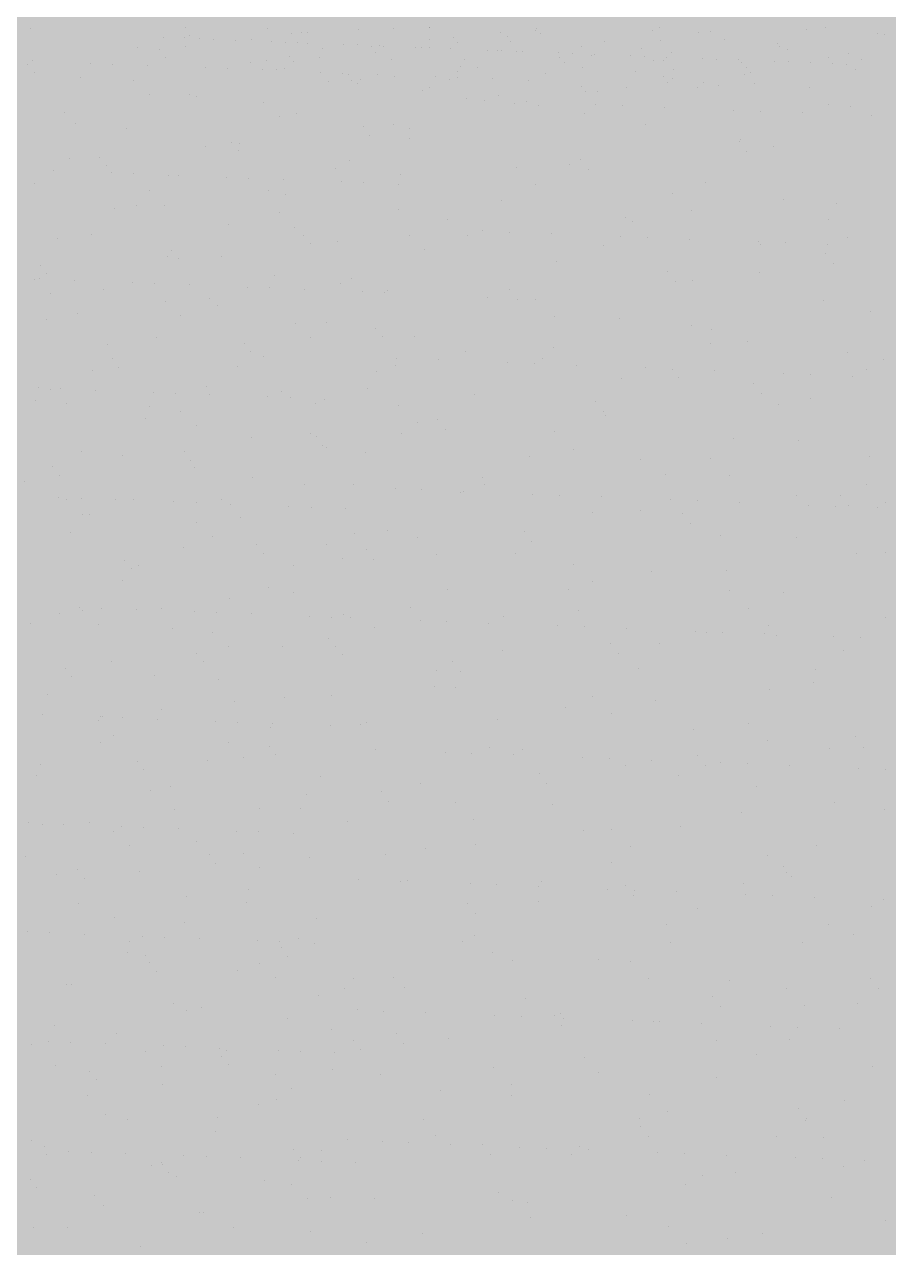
# Model space of a CAD drawing. Header units: millimetres. Extents: x 235 to 418, y 139 to 274.
# Drawn here: x 304.043 to 305.344, y 214.595 to 216.435 of the extents above; entities that cross this region are included whole.
import ezdxf

# ---------------------------------------------------------------- set-up
doc = ezdxf.new("R2010")
doc.units = ezdxf.units.MM
doc.header["$LTSCALE"] = 0.01
for name, color, linetype, lineweight in [('pasto', 153, 'Continuous', 9), ('puertas', 2, 'Continuous', 9), ('punto delgado', 4, 'Continuous', 0)]:
    doc.layers.add(name, color=color, linetype=linetype, lineweight=lineweight)

# ---------------------------------------------------------------- blocks, each defined once
blk = doc.blocks.new('A$C329661E2')
at = {"layer": 'puertas'}
for p, q in [((0.7854, 3.0527), (0.7854, 3.0527)), ((0.9489, 3.0536), (0.9489, 3.0536)), ((1.0355, 3.0528), (1.0355, 3.0528)), ((1.0722, 3.0484), (1.0722, 3.0484)), ((1.0782, 3.0484), (1.0782, 3.0484)), ((1.132, 3.0509), (1.132, 3.0509)), ((1.1689, 3.0524), (1.1689, 3.0524)), ((1.2067, 3.0531), (1.2067, 3.0531)), ((1.207, 3.0539), (1.207, 3.0539)), ((1.3194, 3.0505), (1.3194, 3.0505)), ((1.3198, 3.0529), (1.3198, 3.0529)), ((1.4426, 3.0508), (1.4426, 3.0508)), ((1.4498, 3.0538), (1.4498, 3.0538)), ((1.4912, 3.0484), (1.4912, 3.0484)), ((1.5043, 3.0488), (1.5043, 3.0488)), ((1.6054, 3.0512), (1.6054, 3.0512)), ((1.6257, 3.0531), (1.6257, 3.0531)), ((0.926, 3.0429), (0.926, 3.0429)), ((0.9485, 3.0428), (0.9485, 3.0428)), ((0.9537, 3.0449), (0.9537, 3.0449)), ((0.9643, 3.0414), (0.9643, 3.0414)), ((0.979, 3.0409), (0.979, 3.0409)), ((1.0019, 3.04), (1.0019, 3.04)), ((1.0194, 3.0412), (1.0194, 3.0412)), ((1.0402, 3.0385), (1.0402, 3.0385)), ((1.0549, 3.0379), (1.0549, 3.0379)), ((1.0609, 3.0467), (1.0609, 3.0467)), ((1.0678, 3.0379), (1.0678, 3.0379)), ((1.0778, 3.037), (1.0778, 3.037)), ((1.1161, 3.0355), (1.1161, 3.0355)), ((1.2069, 3.0408), (1.2069, 3.0408)), ((1.2327, 3.0429), (1.2327, 3.0429)), ((1.237, 3.0374), (1.237, 3.0374)), ((1.2822, 3.0479), (1.2822, 3.0479)), ((1.2897, 3.0442), (1.2897, 3.0442)), ((1.2926, 3.0385), (1.2926, 3.0385)), ((1.324, 3.0474), (1.324, 3.0474)), ((1.3918, 3.0391), (1.3918, 3.0391)), ((1.4508, 3.0402), (1.4508, 3.0402)), ((1.5183, 3.0412), (1.5183, 3.0412)), ((1.5748, 3.0363), (1.5748, 3.0363)), ((1.6801, 3.047), (1.6801, 3.047)), ((1.6874, 3.0461), (1.6874, 3.0461)), ((0.8982, 3.0328), (0.8982, 3.0328)), ((0.9217, 3.0307), (0.9217, 3.0307)), ((0.9491, 3.0333), (0.9491, 3.0333)), ((1.0587, 3.0229), (1.0587, 3.0229)), ((1.0943, 3.0311), (1.0943, 3.0311)), ((1.1308, 3.035), (1.1308, 3.035)), ((1.1457, 3.0329), (1.1457, 3.0329)), ((1.15, 3.0274), (1.15, 3.0274)), ((1.1537, 3.0341), (1.1537, 3.0341)), ((1.1581, 3.0338), (1.1581, 3.0338)), ((1.192, 3.0326), (1.192, 3.0326)), ((1.1981, 3.0322), (1.1981, 3.0322)), ((1.2067, 3.032), (1.2067, 3.032)), ((1.2296, 3.0311), (1.2296, 3.0311)), ((1.2679, 3.0296), (1.2679, 3.0296)), ((1.2792, 3.0293), (1.2792, 3.0293)), ((1.2826, 3.029), (1.2826, 3.029)), ((1.2988, 3.028), (1.2988, 3.028)), ((1.3055, 3.0281), (1.3055, 3.0281)), ((1.3438, 3.0267), (1.3438, 3.0267)), ((1.3585, 3.0261), (1.3585, 3.0261)), ((1.3681, 3.0333), (1.3681, 3.0333)), ((1.3785, 3.0239), (1.3785, 3.0239)), ((1.3814, 3.0252), (1.3814, 3.0252)), ((1.4197, 3.0237), (1.4197, 3.0237)), ((1.4313, 3.0313), (1.4313, 3.0313)), ((1.4344, 3.0231), (1.4344, 3.0231)), ((1.4623, 3.0266), (1.4623, 3.0266)), ((1.5771, 3.0338), (1.5771, 3.0338)), ((1.5851, 3.0299), (1.5851, 3.0299)), ((1.6497, 3.0263), (1.6497, 3.0263)), ((0.7824, 3.0148), (0.7824, 3.0148)), ((0.7875, 3.0181), (0.7875, 3.0181)), ((0.8488, 3.0157), (0.8488, 3.0157)), ((0.8723, 3.0148), (0.8723, 3.0148)), ((0.909, 3.0134), (0.909, 3.0134)), ((0.9285, 3.0219), (0.9285, 3.0219)), ((0.9702, 3.011), (0.9702, 3.011)), ((0.9937, 3.0101), (0.9937, 3.0101)), ((1.018, 3.0167), (1.018, 3.0167)), ((1.035, 3.0188), (1.035, 3.0188)), ((1.0541, 3.0099), (1.0541, 3.0099)), ((1.0629, 3.0174), (1.0629, 3.0174)), ((1.0911, 3.0216), (1.0911, 3.0216)), ((1.1667, 3.0196), (1.1667, 3.0196)), ((1.2394, 3.0121), (1.2394, 3.0121)), ((1.244, 3.0192), (1.244, 3.0192)), ((1.2572, 3.0113), (1.2572, 3.0113)), ((1.3443, 3.0213), (1.3443, 3.0213)), ((1.3497, 3.0169), (1.3497, 3.0169)), ((1.369, 3.0112), (1.369, 3.0112)), ((1.4438, 3.0181), (1.4438, 3.0181)), ((1.454, 3.0188), (1.454, 3.0188)), ((1.4573, 3.0222), (1.4573, 3.0222)), ((1.4956, 3.0207), (1.4956, 3.0207)), ((1.5103, 3.0202), (1.5103, 3.0202)), ((1.5332, 3.0193), (1.5332, 3.0193)), ((1.5372, 3.0165), (1.5372, 3.0165)), ((1.5415, 3.0114), (1.5415, 3.0114)), ((1.5715, 3.0178), (1.5715, 3.0178)), ((1.5862, 3.0172), (1.5862, 3.0172)), ((1.6091, 3.0163), (1.6091, 3.0163)), ((1.6285, 3.0214), (1.6285, 3.0214)), ((1.6328, 3.0158), (1.6328, 3.0158)), ((1.6474, 3.0148), (1.6474, 3.0148)), ((1.663, 3.0193), (1.663, 3.0193)), ((0.7893, 3.0059), (0.7893, 3.0059)), ((0.838, 3.0011), (0.838, 3.0011)), ((0.8941, 2.9975), (0.8941, 2.9975)), ((1.0304, 3.0087), (1.0304, 3.0087)), ((1.0453, 3.0094), (1.0453, 3.0094)), ((1.0917, 3.0063), (1.0917, 3.0063)), ((1.1152, 3.0054), (1.1152, 3.0054)), ((1.1209, 3.0042), (1.1209, 3.0042)), ((1.1246, 2.9975), (1.1246, 2.9975)), ((1.1338, 2.9983), (1.1338, 2.9983)), ((1.1518, 3.0039), (1.1518, 3.0039)), ((1.1702, 3.0013), (1.1702, 3.0013)), ((1.2131, 3.0015), (1.2131, 3.0015)), ((1.2285, 2.9983), (1.2285, 2.9983)), ((1.2366, 3.0006), (1.2366, 3.0006)), ((1.2371, 3.0072), (1.2371, 3.0072)), ((1.2733, 2.9992), (1.2733, 2.9992)), ((1.3121, 2.9971), (1.3121, 2.9971)), ((1.3299, 3.0047), (1.3299, 3.0047)), ((1.4246, 3.0068), (1.4246, 3.0068)), ((1.4544, 3.0014), (1.4544, 3.0014)), ((1.4637, 3), (1.4637, 3)), ((1.4644, 3.0094), (1.4644, 3.0094)), ((1.5399, 3.0042), (1.5399, 3.0042)), ((1.5458, 3.0059), (1.5458, 3.0059)), ((1.6568, 3.0092), (1.6568, 3.0092)), ((1.1001, 2.9961), (1.1001, 2.9961)), ((1.1312, 2.9948), (1.1312, 2.9948)), ((1.1995, 2.9874), (1.1995, 2.9874)), ((1.2068, 2.9896), (1.2068, 2.9896)), ((1.3674, 2.9914), (1.3674, 2.9914)), ((1.3717, 2.9859), (1.3717, 2.9859)), ((1.3844, 2.9856), (1.3844, 2.9856)), ((1.4157, 2.9901), (1.4157, 2.9901)), ((1.4587, 2.9959), (1.4587, 2.9959)), ((1.4897, 2.9901), (1.4897, 2.9901)), ((1.497, 2.9954), (1.497, 2.9954)), ((1.5129, 2.9919), (1.5129, 2.9919)), ((1.5502, 2.9948), (1.5502, 2.9948)), ((1.6087, 2.9901), (1.6087, 2.9901)), ((0.9107, 2.9825), (0.9107, 2.9825)), ((0.9537, 2.9828), (0.9537, 2.9828)), ((0.9609, 2.9801), (0.9609, 2.9801)), ((1.0316, 2.9742), (1.0316, 2.9742)), ((1.2465, 2.9785), (1.2465, 2.9785)), ((1.2653, 2.9765), (1.2653, 2.9765)), ((1.2804, 2.9814), (1.2804, 2.9814)), ((1.2968, 2.9732), (1.2968, 2.9732)), ((1.3093, 2.9748), (1.3093, 2.9748)), ((1.3226, 2.9709), (1.3226, 2.9709)), ((1.3828, 2.9719), (1.3828, 2.9719)), ((1.411, 2.9708), (1.411, 2.9708)), ((1.6286, 2.972), (1.6286, 2.972)), ((0.8216, 2.9642), (0.8216, 2.9642)), ((1.0481, 2.9592), (1.0481, 2.9592)), ((1.0665, 2.9629), (1.0665, 2.9629)), ((1.3703, 2.963), (1.3703, 2.963)), ((1.455, 2.9691), (1.455, 2.9691)), ((1.5285, 2.9663), (1.5285, 2.9663)), ((1.5567, 2.9652), (1.5567, 2.9652)), ((1.6007, 2.9634), (1.6007, 2.9634)), ((1.6517, 2.9699), (1.6517, 2.9699)), ((1.6743, 2.9606), (1.6743, 2.9606)), ((0.8329, 2.9516), (0.8329, 2.9516)), ((0.8864, 2.9473), (0.8864, 2.9473)), ((1.1371, 2.9484), (1.1371, 2.9484)), ((1.169, 2.9509), (1.169, 2.9509)), ((1.1863, 2.9468), (1.1863, 2.9468)), ((1.4356, 2.9512), (1.4356, 2.9512)), ((0.9979, 2.9324), (0.9979, 2.9324)), ((1.144, 2.9395), (1.144, 2.9395)), ((1.1856, 2.9359), (1.1856, 2.9359)), ((1.5341, 2.9327), (1.5341, 2.9327)), ((1.5353, 2.935), (1.5353, 2.935)), ((0.9704, 2.9283), (0.9704, 2.9283)), ((1.0047, 2.9235), (1.0047, 2.9235)), ((1.0063, 2.9312), (1.0063, 2.9312)), ((1.5423, 2.9221), (1.5423, 2.9221)), ((1.5709, 2.9273), (1.5709, 2.9273)), ((0.8262, 2.9156), (0.8262, 2.9156)), ((0.8586, 2.9164), (0.8586, 2.9164)), ((0.8655, 2.9076), (0.8655, 2.9076)), ((1.122, 2.9129), (1.122, 2.9129)), ((1.3548, 2.9086), (1.3548, 2.9086)), ((1.367, 2.9136), (1.367, 2.9136)), ((0.8095, 2.9023), (0.8095, 2.9023)), ((0.8708, 2.8999), (0.8708, 2.8999)), ((0.8943, 2.899), (0.8943, 2.899)), ((0.931, 2.8975), (0.931, 2.8975)), ((0.9419, 2.8973), (0.9419, 2.8973)), ((0.9923, 2.8952), (0.9923, 2.8952)), ((1.0157, 2.8942), (1.0157, 2.8942)), ((1.1078, 2.905), (1.1078, 2.905)), ((1.1763, 2.8978), (1.1763, 2.8978)), ((1.2989, 2.9061), (1.2989, 2.9061)), ((1.3752, 2.903), (1.3752, 2.903)), ((0.79, 2.8892), (0.79, 2.8892)), ((0.9108, 2.8809), (0.9108, 2.8809)), ((1.0371, 2.8818), (1.0371, 2.8818)), ((1.0524, 2.8928), (1.0524, 2.8928)), ((1.1137, 2.8904), (1.1137, 2.8904)), ((1.1372, 2.8895), (1.1372, 2.8895)), ((1.1738, 2.8881), (1.1738, 2.8881)), ((1.3188, 2.8881), (1.3188, 2.8881)), ((1.4987, 2.8893), (1.4987, 2.8893)), ((1.0547, 2.8774), (1.0547, 2.8774)), ((1.2826, 2.8706), (1.2826, 2.8706)), ((1.4638, 2.8782), (1.4638, 2.8782)), ((1.5811, 2.872), (1.5811, 2.872)), ((0.8746, 2.8619), (0.8746, 2.8619)), ((0.8978, 2.8658), (0.8978, 2.8658)), ((0.9274, 2.8659), (0.9274, 2.8659)), ((1.0482, 2.8576), (1.0482, 2.8576)), ((1.1745, 2.8613), (1.1745, 2.8613)), ((1.4837, 2.8601), (1.4837, 2.8601)), ((1.6376, 2.8673), (1.6376, 2.8673)), ((0.9945, 2.8457), (0.9945, 2.8457)), ((1.0648, 2.8426), (1.0648, 2.8426)), ((1.2255, 2.8511), (1.2255, 2.8511)), ((1.414, 2.8529), (1.414, 2.8529)), ((1.4215, 2.8486), (1.4215, 2.8486)), ((1.6287, 2.8502), (1.6287, 2.8502)), ((0.8144, 2.8302), (0.8144, 2.8302)), ((0.8496, 2.835), (0.8496, 2.835)), ((1.0741, 2.834), (1.0741, 2.834)), ((1.1857, 2.8343), (1.1857, 2.8343)), ((1.2469, 2.8337), (1.2469, 2.8337)), ((1.2635, 2.8386), (1.2635, 2.8386)), ((1.2917, 2.8375), (1.2917, 2.8375)), ((1.3357, 2.8358), (1.3357, 2.8358)), ((1.4092, 2.8329), (1.4092, 2.8329)), ((1.4374, 2.8318), (1.4374, 2.8318)), ((1.4814, 2.8301), (1.4814, 2.8301)), ((1.6486, 2.8321), (1.6486, 2.8321)), ((0.9348, 2.818), (0.9348, 2.818)), ((1.0809, 2.8252), (1.0809, 2.8252)), ((1.1102, 2.8274), (1.1102, 2.8274)), ((1.2022, 2.8193), (1.2022, 2.8193)), ((1.3904, 2.8231), (1.3904, 2.8231)), ((1.5549, 2.8272), (1.5549, 2.8272)), ((1.5568, 2.8247), (1.5568, 2.8247)), ((1.5831, 2.8261), (1.5831, 2.8261)), ((1.6271, 2.8244), (1.6271, 2.8244)), ((0.9301, 2.8118), (0.9301, 2.8118)), ((0.9417, 2.8092), (0.9417, 2.8092)), ((0.987, 2.8117), (0.987, 2.8117)), ((1.3407, 2.8061), (1.3407, 2.8061)), ((1.6255, 2.8147), (1.6255, 2.8147)), ((1.6338, 2.8041), (1.6338, 2.8041)), ((0.7956, 2.8021), (0.7956, 2.8021)), ((0.8024, 2.7932), (0.8024, 2.7932)), ((1.0429, 2.7919), (1.0429, 2.7919)), ((1.4584, 2.7955), (1.4584, 2.7955)), ((1.5553, 2.7951), (1.5553, 2.7951)), ((0.7901, 2.7877), (0.7901, 2.7877)), ((0.7949, 2.7879), (0.7949, 2.7879)), ((0.8316, 2.7864), (0.8316, 2.7864)), ((0.8928, 2.784), (0.8928, 2.784)), ((0.9163, 2.7831), (0.9163, 2.7831)), ((0.953, 2.7817), (0.953, 2.7817)), ((1.0143, 2.7793), (1.0143, 2.7793)), ((1.0377, 2.7784), (1.0377, 2.7784)), ((1.1133, 2.7834), (1.1133, 2.7834)), ((1.1245, 2.7884), (1.1245, 2.7884)), ((1.4666, 2.7849), (1.4666, 2.7849)), ((1.4845, 2.7867), (1.4845, 2.7867)), ((0.8066, 2.7726), (0.8066, 2.7726)), ((0.8628, 2.7764), (0.8628, 2.7764)), ((0.9275, 2.7644), (0.9275, 2.7644)), ((0.974, 2.7674), (0.974, 2.7674)), ((1.0744, 2.777), (1.0744, 2.777)), ((1.1357, 2.7746), (1.1357, 2.7746)), ((1.1592, 2.7737), (1.1592, 2.7737)), ((1.1627, 2.7758), (1.1627, 2.7758)), ((1.2684, 2.768), (1.2684, 2.768)), ((1.2913, 2.7764), (1.2913, 2.7764)), ((1.2995, 2.7657), (1.2995, 2.7657)), ((1.3189, 2.7662), (1.3189, 2.7662)), ((1.6234, 2.7647), (1.6234, 2.7647)), ((0.8348, 2.7515), (0.8348, 2.7515)), ((0.9827, 2.7602), (0.9827, 2.7602)), ((1.6726, 2.754), (1.6726, 2.754)), ((0.8026, 2.7447), (0.8026, 2.7447)), ((0.9441, 2.7493), (0.9441, 2.7493)), ((1.0649, 2.741), (1.0649, 2.741)), ((1.0984, 2.7419), (1.0984, 2.7419)), ((1.3388, 2.7482), (1.3388, 2.7482)), ((1.4073, 2.746), (1.4073, 2.746)), ((0.9183, 2.7263), (0.9183, 2.7263)), ((1.0815, 2.726), (1.0815, 2.726)), ((1.1503, 2.7357), (1.1503, 2.7357)), ((1.1572, 2.7268), (1.1572, 2.7268)), ((1.1912, 2.7274), (1.1912, 2.7274)), ((1.4838, 2.7383), (1.4838, 2.7383)), ((1.5055, 2.7348), (1.5055, 2.7348)), ((0.8663, 2.7185), (0.8663, 2.7185)), ((1.011, 2.7197), (1.011, 2.7197)), ((1.3384, 2.7156), (1.3384, 2.7156)), ((1.5037, 2.7202), (1.5037, 2.7202)), ((1.5426, 2.7222), (1.5426, 2.7222)), ((0.8718, 2.7037), (0.8718, 2.7037)), ((1.0179, 2.7108), (1.0179, 2.7108)), ((1.0311, 2.7065), (1.0311, 2.7065)), ((1.1724, 2.7042), (1.1724, 2.7042)), ((1.2164, 2.7024), (1.2164, 2.7024)), ((1.2455, 2.7112), (1.2455, 2.7112)), ((1.2899, 2.6996), (1.2899, 2.6996)), ((1.3265, 2.7035), (1.3265, 2.7035)), ((1.6487, 2.7103), (1.6487, 2.7103)), ((1.6865, 2.7028), (1.6865, 2.7028)), ((0.851, 2.6909), (0.851, 2.6909)), ((0.8786, 2.6949), (0.8786, 2.6949)), ((1.0037, 2.6952), (1.0037, 2.6952)), ((1.1509, 2.6903), (1.1509, 2.6903)), ((1.1712, 2.6965), (1.1712, 2.6965)), ((1.3181, 2.6985), (1.3181, 2.6985)), ((1.3621, 2.6968), (1.3621, 2.6968)), ((1.4356, 2.6939), (1.4356, 2.6939)), ((1.4638, 2.6928), (1.4638, 2.6928)), ((1.5078, 2.6911), (1.5078, 2.6911)), ((1.5813, 2.6882), (1.5813, 2.6882)), ((1.6095, 2.6871), (1.6095, 2.6871)), ((1.6686, 2.6922), (1.6686, 2.6922)), ((0.9709, 2.6748), (0.9709, 2.6748)), ((1.4104, 2.6832), (1.4104, 2.6832)), ((1.4704, 2.6841), (1.4704, 2.6841)), ((1.5499, 2.6775), (1.5499, 2.6775)), ((1.6535, 2.6854), (1.6535, 2.6854)), ((0.7934, 2.6729), (0.7934, 2.6729)), ((0.8068, 2.6711), (0.8068, 2.6711)), ((0.8169, 2.672), (0.8169, 2.672)), ((0.8536, 2.6706), (0.8536, 2.6706)), ((0.9148, 2.6682), (0.9148, 2.6682)), ((0.9383, 2.6673), (0.9383, 2.6673)), ((0.975, 2.6659), (0.975, 2.6659)), ((1.0363, 2.6635), (1.0363, 2.6635)), ((1.0502, 2.6691), (1.0502, 2.6691)), ((1.0597, 2.6626), (1.0597, 2.6626)), ((1.0964, 2.6611), (1.0964, 2.6611)), ((1.1412, 2.6718), (1.1412, 2.6718)), ((1.2543, 2.6655), (1.2543, 2.6655)), ((1.5581, 2.6669), (1.5581, 2.6669)), ((1.6093, 2.6621), (1.6093, 2.6621)), ((0.7908, 2.6592), (0.7908, 2.6592)), ((0.8233, 2.656), (0.8233, 2.656)), ((0.911, 2.6531), (0.911, 2.6531)), ((1.0866, 2.6564), (1.0866, 2.6564)), ((1.174, 2.6543), (1.174, 2.6543)), ((1.3828, 2.6583), (1.3828, 2.6583)), ((1.5753, 2.6552), (1.5753, 2.6552)), ((0.9065, 2.6409), (0.9065, 2.6409)), ((0.9442, 2.6478), (0.9442, 2.6478)), ((1.1939, 2.6363), (1.1939, 2.6363)), ((1.2157, 2.6392), (1.2157, 2.6392)), ((1.391, 2.6477), (1.391, 2.6477)), ((1.3932, 2.6435), (1.3932, 2.6435)), ((0.9608, 2.6327), (0.9608, 2.6327)), ((1.0816, 2.6245), (1.0816, 2.6245)), ((1.1771, 2.6248), (1.1771, 2.6248)), ((1.2239, 2.6285), (1.2239, 2.6285)), ((1.3389, 2.6263), (1.3389, 2.6263)), ((1.0193, 2.621), (1.0193, 2.621)), ((1.0873, 2.6213), (1.0873, 2.6213)), ((1.0941, 2.6125), (1.0941, 2.6125)), ((1.0982, 2.6094), (1.0982, 2.6094)), ((1.5285, 2.6196), (1.5285, 2.6196)), ((1.5969, 2.6168), (1.5969, 2.6168)), ((0.8392, 2.6054), (0.8392, 2.6054)), ((0.883, 2.6019), (0.883, 2.6019)), ((0.948, 2.6053), (0.948, 2.6053)), ((0.9549, 2.5965), (0.9549, 2.5965)), ((1.1392, 2.6048), (1.1392, 2.6048)), ((1.3124, 2.6009), (1.3124, 2.6009)), ((1.3588, 2.6083), (1.3588, 2.6083)), ((1.4298, 2.5976), (1.4298, 2.5976)), ((1.5038, 2.5984), (1.5038, 2.5984)), ((1.6723, 2.6002), (1.6723, 2.6002)), ((0.8087, 2.5894), (0.8087, 2.5894)), ((0.9591, 2.5893), (0.9591, 2.5893)), ((0.779, 2.5737), (0.779, 2.5737)), ((0.8156, 2.5805), (0.8156, 2.5805)), ((1.0204, 2.5786), (1.0204, 2.5786)), ((1.0748, 2.5709), (1.0748, 2.5709)), ((1.1265, 2.5707), (1.1265, 2.5707)), ((1.2627, 2.5784), (1.2627, 2.5784)), ((1.2655, 2.5713), (1.2655, 2.5713)), ((1.4562, 2.5815), (1.4562, 2.5815)), ((1.5237, 2.5803), (1.5237, 2.5803)), ((1.6688, 2.5704), (1.6688, 2.5704)), ((1.1706, 2.5662), (1.1706, 2.5662)), ((1.1988, 2.5652), (1.1988, 2.5652)), ((1.2401, 2.5629), (1.2401, 2.5629)), ((1.2428, 2.5634), (1.2428, 2.5634)), ((1.3163, 2.5606), (1.3163, 2.5606)), ((1.3445, 2.5595), (1.3445, 2.5595)), ((1.3885, 2.5578), (1.3885, 2.5578)), ((1.5951, 2.5596), (1.5951, 2.5596)), ((1.6413, 2.5595), (1.6413, 2.5595)), ((0.8154, 2.5571), (0.8154, 2.5571)), ((0.8234, 2.5545), (0.8234, 2.5545)), ((0.8389, 2.5562), (0.8389, 2.5562)), ((0.8756, 2.5547), (0.8756, 2.5547)), ((0.8947, 2.5554), (0.8947, 2.5554)), ((0.9368, 2.5524), (0.9368, 2.5524)), ((0.9603, 2.5514), (0.9603, 2.5514)), ((0.9872, 2.5547), (0.9872, 2.5547)), ((0.997, 2.55), (0.997, 2.55)), ((1.0583, 2.5476), (1.0583, 2.5476)), ((1.0818, 2.5467), (1.0818, 2.5467)), ((1.1184, 2.5453), (1.1184, 2.5453)), ((1.462, 2.5549), (1.462, 2.5549)), ((1.4902, 2.5538), (1.4902, 2.5538)), ((1.5342, 2.5521), (1.5342, 2.5521)), ((1.6078, 2.5492), (1.6078, 2.5492)), ((1.6359, 2.5481), (1.6359, 2.5481)), ((1.6496, 2.5489), (1.6496, 2.5489)), ((1.6799, 2.5464), (1.6799, 2.5464)), ((1.6886, 2.5523), (1.6886, 2.5523)), ((0.84, 2.5395), (0.84, 2.5395)), ((0.8479, 2.5388), (0.8479, 2.5388)), ((1.0075, 2.5355), (1.0075, 2.5355)), ((1.379, 2.5409), (1.379, 2.5409)), ((1.4304, 2.5433), (1.4304, 2.5433)), ((1.4742, 2.5403), (1.4742, 2.5403)), ((0.8274, 2.5199), (0.8274, 2.5199)), ((0.9609, 2.5312), (0.9609, 2.5312)), ((1.1274, 2.5193), (1.1274, 2.5193)), ((1.1629, 2.5222), (1.1629, 2.5222)), ((1.3071, 2.5211), (1.3071, 2.5211)), ((1.4825, 2.5297), (1.4825, 2.5297)), ((0.9774, 2.5161), (0.9774, 2.5161)), ((1.0242, 2.507), (1.0242, 2.507)), ((1.0983, 2.5079), (1.0983, 2.5079)), ((1.194, 2.5144), (1.194, 2.5144)), ((1.3153, 2.5105), (1.3153, 2.5105)), ((1.5143, 2.517), (1.5143, 2.517)), ((1.5953, 2.5153), (1.5953, 2.5153)), ((0.9473, 2.5038), (0.9473, 2.5038)), ((1.0311, 2.4981), (1.0311, 2.4981)), ((1.14, 2.5019), (1.14, 2.5019)), ((1.2139, 2.4964), (1.2139, 2.4964)), ((1.2982, 2.4983), (1.2982, 2.4983)), ((1.6582, 2.4976), (1.6582, 2.4976)), ((1.6884, 2.4988), (1.6884, 2.4988)), ((0.885, 2.491), (0.885, 2.491)), ((0.8918, 2.4822), (0.8918, 2.4822)), ((0.8997, 2.4853), (0.8997, 2.4853)), ((1.063, 2.4855), (1.063, 2.4855)), ((1.1149, 2.4928), (1.1149, 2.4928)), ((1.1482, 2.4913), (1.1482, 2.4913)), ((1.359, 2.4864), (1.359, 2.4864)), ((0.8829, 2.4699), (0.8829, 2.4699)), ((1.3788, 2.4684), (1.3788, 2.4684)), ((1.4421, 2.479), (1.4421, 2.479)), ((1.5213, 2.4796), (1.5213, 2.4796)), ((1.0371, 2.462), (1.0371, 2.462)), ((1.0634, 2.4564), (1.0634, 2.4564)), ((1.226, 2.4603), (1.226, 2.4603)), ((1.3542, 2.4604), (1.3542, 2.4604)), ((1.5239, 2.4585), (1.5239, 2.4585)), ((1.581, 2.457), (1.581, 2.457)), ((0.8374, 2.4412), (0.8374, 2.4412)), ((0.9957, 2.45), (0.9957, 2.45)), ((1.1871, 2.4412), (1.1871, 2.4412)), ((0.8156, 2.4344), (0.8156, 2.4344)), ((0.8401, 2.4379), (0.8401, 2.4379)), ((0.8609, 2.4403), (0.8609, 2.4403)), ((0.8976, 2.4389), (0.8976, 2.4389)), ((0.9242, 2.4404), (0.9242, 2.4404)), ((0.9588, 2.4365), (0.9588, 2.4365)), ((0.9823, 2.4356), (0.9823, 2.4356)), ((1.019, 2.4342), (1.019, 2.4342)), ((1.0803, 2.4318), (1.0803, 2.4318)), ((1.1038, 2.4309), (1.1038, 2.4309)), ((1.1156, 2.4339), (1.1156, 2.4339)), ((1.1235, 2.4301), (1.1235, 2.4301)), ((1.2855, 2.4314), (1.2855, 2.4314)), ((1.3648, 2.4383), (1.3648, 2.4383)), ((1.5438, 2.4404), (1.5438, 2.4404)), ((1.6888, 2.4305), (1.6888, 2.4305)), ((0.7849, 2.4244), (0.7849, 2.4244)), ((0.8567, 2.4229), (0.8567, 2.4229)), ((0.9355, 2.4183), (0.9355, 2.4183)), ((1.1487, 2.4196), (1.1487, 2.4196)), ((1.197, 2.4272), (1.197, 2.4272)), ((1.2252, 2.4261), (1.2252, 2.4261)), ((1.2692, 2.4244), (1.2692, 2.4244)), ((1.3427, 2.4216), (1.3427, 2.4216)), ((1.3709, 2.4205), (1.3709, 2.4205)), ((1.4149, 2.4188), (1.4149, 2.4188)), ((1.4884, 2.4159), (1.4884, 2.4159)), ((1.5657, 2.4223), (1.5657, 2.4223)), ((0.9776, 2.4146), (0.9776, 2.4146)), ((1.1004, 2.4086), (1.1004, 2.4086)), ((1.3986, 2.4031), (1.3986, 2.4031)), ((1.4504, 2.4034), (1.4504, 2.4034)), ((1.5002, 2.4144), (1.5002, 2.4144)), ((1.5166, 2.4148), (1.5166, 2.4148)), ((1.5606, 2.4131), (1.5606, 2.4131)), ((1.5739, 2.4116), (1.5739, 2.4116)), ((1.6342, 2.4102), (1.6342, 2.4102)), ((1.6623, 2.4091), (1.6623, 2.4091)), ((0.9612, 2.3926), (0.9612, 2.3926)), ((0.9941, 2.3996), (0.9941, 2.3996)), ((1.0512, 2.4), (1.0512, 2.4)), ((1.1073, 2.3998), (1.1073, 2.3998)), ((1.115, 2.3913), (1.115, 2.3913)), ((1.2841, 2.3958), (1.2841, 2.3958)), ((1.4068, 2.3925), (1.4068, 2.3925)), ((1.644, 2.3951), (1.644, 2.3951)), ((0.8219, 2.3767), (0.8219, 2.3767)), ((0.8711, 2.3844), (0.8711, 2.3844)), ((0.968, 2.3838), (0.968, 2.3838)), ((1.2315, 2.3839), (1.2315, 2.3839)), ((0.8288, 2.3678), (0.8288, 2.3678)), ((0.9164, 2.3687), (0.9164, 2.3687)), ((0.9839, 2.3645), (0.9839, 2.3645)), ((1.2141, 2.3745), (1.2141, 2.3745)), ((1.2397, 2.3733), (1.2397, 2.3733)), ((1.4279, 2.3764), (1.4279, 2.3764)), ((1.6153, 2.3754), (1.6153, 2.3754)), ((1.2118, 2.3577), (1.2118, 2.3577)), ((1.234, 2.3565), (1.234, 2.3565)), ((1.5668, 2.3544), (1.5668, 2.3544)), ((1.6127, 2.3615), (1.6127, 2.3615)), ((0.8038, 2.349), (0.8038, 2.349)), ((1.0004, 2.342), (1.0004, 2.342)), ((1.0538, 2.3454), (1.0538, 2.3454)), ((1.1038, 2.3484), (1.1038, 2.3484)), ((1.379, 2.3465), (1.379, 2.3465)), ((1.4456, 2.3424), (1.4456, 2.3424)), ((0.7981, 2.3278), (0.7981, 2.3278)), ((0.8594, 2.3254), (0.8594, 2.3254)), ((0.8611, 2.3261), (0.8611, 2.3261)), ((0.9237, 2.3328), (0.9237, 2.3328)), ((1.3507, 2.3357), (1.3507, 2.3357)), ((1.3989, 2.3285), (1.3989, 2.3285)), ((0.8568, 2.3213), (0.8568, 2.3213)), ((0.8829, 2.3245), (0.8829, 2.3245)), ((0.9196, 2.3231), (0.9196, 2.3231)), ((0.9809, 2.3207), (0.9809, 2.3207)), ((1.0043, 2.3198), (1.0043, 2.3198)), ((1.0394, 2.3145), (1.0394, 2.3145)), ((1.041, 2.3183), (1.041, 2.3183)), ((1.1023, 2.3159), (1.1023, 2.3159)), ((1.1346, 2.3171), (1.1346, 2.3171)), ((1.1406, 2.3195), (1.1406, 2.3195)), ((1.2785, 2.3232), (1.2785, 2.3232)), ((1.5439, 2.3186), (1.5439, 2.3186)), ((0.8734, 2.3063), (0.8734, 2.3063)), ((1.486, 2.3119), (1.486, 2.3119)), ((1.5638, 2.3005), (1.5638, 2.3005)), ((1.6571, 2.3042), (1.6571, 2.3042)), ((0.8593, 2.2989), (0.8593, 2.2989)), ((0.9942, 2.298), (0.9942, 2.298)), ((1.0374, 2.2943), (1.0374, 2.2943)), ((1.1499, 2.2911), (1.1499, 2.2911)), ((1.2234, 2.2882), (1.2234, 2.2882)), ((1.2516, 2.2871), (1.2516, 2.2871)), ((1.2699, 2.2932), (1.2699, 2.2932)), ((1.3055, 2.2915), (1.3055, 2.2915)), ((1.6299, 2.2925), (1.6299, 2.2925)), ((1.6654, 2.2936), (1.6654, 2.2936)), ((0.7956, 2.2755), (0.7956, 2.2755)), ((0.8981, 2.2783), (0.8981, 2.2783)), ((0.9721, 2.279), (0.9721, 2.279)), ((1.0108, 2.283), (1.0108, 2.283)), ((1.0442, 2.2854), (1.0442, 2.2854)), ((1.2956, 2.2854), (1.2956, 2.2854)), ((1.3691, 2.2826), (1.3691, 2.2826)), ((1.3973, 2.2815), (1.3973, 2.2815)), ((1.4138, 2.2738), (1.4138, 2.2738)), ((1.4413, 2.2797), (1.4413, 2.2797)), ((1.49, 2.2851), (1.49, 2.2851)), ((1.4983, 2.2744), (1.4983, 2.2744)), ((1.5149, 2.2769), (1.5149, 2.2769)), ((1.543, 2.2758), (1.543, 2.2758)), ((1.587, 2.2741), (1.587, 2.2741)), ((0.792, 2.2635), (0.792, 2.2635)), ((0.905, 2.2695), (0.905, 2.2695)), ((1.092, 2.2629), (1.092, 2.2629)), ((1.3229, 2.2659), (1.3229, 2.2659)), ((1.4705, 2.2635), (1.4705, 2.2635)), ((1.6606, 2.2712), (1.6606, 2.2712)), ((1.6887, 2.2701), (1.6887, 2.2701)), ((0.933, 2.2521), (0.933, 2.2521)), ((1.1977, 2.2551), (1.1977, 2.2551)), ((1.3311, 2.2553), (1.3311, 2.2553)), ((1.5526, 2.2518), (1.5526, 2.2518)), ((0.9119, 2.2473), (0.9119, 2.2473)), ((1.0766, 2.2437), (1.0766, 2.2437)), ((1.1558, 2.2467), (1.1558, 2.2467)), ((1.164, 2.2361), (1.164, 2.2361)), ((1.2341, 2.2346), (1.2341, 2.2346)), ((1.6354, 2.2355), (1.6354, 2.2355)), ((0.9373, 2.2277), (0.9373, 2.2277)), ((1.0276, 2.229), (1.0276, 2.229)), ((1.0705, 2.2288), (1.0705, 2.2288)), ((1.3365, 2.2332), (1.3365, 2.2332)), ((1.5371, 2.2243), (1.5371, 2.2243)), ((1.6879, 2.228), (1.6879, 2.228)), ((0.7835, 2.2134), (0.7835, 2.2134)), ((0.7981, 2.2117), (0.7981, 2.2117)), ((0.8202, 2.2119), (0.8202, 2.2119)), ((0.8475, 2.2135), (0.8475, 2.2135)), ((0.8814, 2.2096), (0.8814, 2.2096)), ((1.1204, 2.2145), (1.1204, 2.2145)), ((1.254, 2.2166), (1.254, 2.2166)), ((1.4718, 2.2093), (1.4718, 2.2093)), ((0.8735, 2.2048), (0.8735, 2.2048)), ((0.9049, 2.2086), (0.9049, 2.2086)), ((0.9416, 2.2072), (0.9416, 2.2072)), ((1.0029, 2.2048), (1.0029, 2.2048)), ((1.0263, 2.2039), (1.0263, 2.2039)), ((1.063, 2.2025), (1.063, 2.2025)), ((1.37, 2.2052), (1.37, 2.2052)), ((1.399, 2.2066), (1.399, 2.2066)), ((0.8901, 2.1897), (0.8901, 2.1897)), ((0.9603, 2.1936), (0.9603, 2.1936)), ((1.2029, 2.186), (1.2029, 2.186)), ((1.2557, 2.1906), (1.2557, 2.1906)), ((1.4189, 2.1886), (1.4189, 2.1886)), ((1.6157, 2.1899), (1.6157, 2.1899)), ((0.7802, 2.178), (0.7802, 2.178)), ((0.9743, 2.1799), (0.9743, 2.1799)), ((0.9812, 2.1711), (0.9812, 2.1711)), ((1.0109, 2.1814), (1.0109, 2.1814)), ((1.0802, 2.1774), (1.0802, 2.1774)), ((1.1607, 2.1796), (1.1607, 2.1796)), ((1.3996, 2.1712), (1.3996, 2.1712)), ((1.5639, 2.1787), (1.5639, 2.1787)), ((0.8123, 2.1589), (0.8123, 2.1589)), ((0.8351, 2.164), (0.8351, 2.164)), ((0.9001, 2.1619), (0.9001, 2.1619)), ((1.0275, 2.1664), (1.0275, 2.1664)), ((1.5815, 2.167), (1.5815, 2.167)), ((1.5838, 2.1606), (1.5838, 2.1606)), ((0.8419, 2.1551), (0.8419, 2.1551)), ((1.1323, 2.1538), (1.1323, 2.1538)), ((1.1763, 2.1521), (1.1763, 2.1521)), ((1.1835, 2.1526), (1.1835, 2.1526)), ((1.2498, 2.1492), (1.2498, 2.1492)), ((1.278, 2.1481), (1.278, 2.1481)), ((1.322, 2.1464), (1.322, 2.1464)), ((1.3256, 2.1516), (1.3256, 2.1516)), ((1.4144, 2.1478), (1.4144, 2.1478)), ((1.5385, 2.1492), (1.5385, 2.1492)), ((1.5897, 2.1564), (1.5897, 2.1564)), ((0.9497, 2.1356), (0.9497, 2.1356)), ((1.0158, 2.1435), (1.0158, 2.1435)), ((1.3955, 2.1435), (1.3955, 2.1435)), ((1.4226, 2.1372), (1.4226, 2.1372)), ((1.4237, 2.1424), (1.4237, 2.1424)), ((1.4677, 2.1407), (1.4677, 2.1407)), ((1.5413, 2.1379), (1.5413, 2.1379)), ((1.5694, 2.1368), (1.5694, 2.1368)), ((1.6134, 2.1351), (1.6134, 2.1351)), ((1.687, 2.1322), (1.687, 2.1322)), ((0.8357, 2.128), (0.8357, 2.128)), ((1.0135, 2.1293), (1.0135, 2.1293)), ((1.2473, 2.1287), (1.2473, 2.1287)), ((1.3224, 2.1306), (1.3224, 2.1306)), ((1.4905, 2.1236), (1.4905, 2.1236)), ((1.6738, 2.1254), (1.6738, 2.1254)), ((0.8743, 2.1134), (0.8743, 2.1134)), ((0.9485, 2.1081), (0.9485, 2.1081)), ((1.0872, 2.1123), (1.0872, 2.1123)), ((1.2555, 2.1181), (1.2555, 2.1181)), ((1.4577, 2.1067), (1.4577, 2.1067)), ((1.6285, 2.1063), (1.6285, 2.1063)), ((0.782, 2.0984), (0.782, 2.0984)), ((0.8055, 2.0975), (0.8055, 2.0975)), ((0.8422, 2.0961), (0.8422, 2.0961)), ((0.9034, 2.0937), (0.9034, 2.0937)), ((0.9269, 2.0928), (0.9269, 2.0928)), ((1.2541, 2.0947), (1.2541, 2.0947)), ((1.6554, 2.0956), (1.6554, 2.0956)), ((0.8902, 2.0882), (0.8902, 2.0882)), ((0.9636, 2.0914), (0.9636, 2.0914)), ((1.0249, 2.089), (1.0249, 2.089)), ((1.0483, 2.0881), (1.0483, 2.0881)), ((1.0505, 2.0816), (1.0505, 2.0816)), ((1.0684, 2.0919), (1.0684, 2.0919)), ((1.085, 2.0866), (1.085, 2.0866)), ((1.2416, 2.088), (1.2416, 2.088)), ((1.4614, 2.0871), (1.4614, 2.0871)), ((1.6016, 2.0873), (1.6016, 2.0873)), ((0.8883, 2.0764), (0.8883, 2.0764)), ((0.9068, 2.0731), (0.9068, 2.0731)), ((1.0574, 2.0727), (1.0574, 2.0727)), ((1.274, 2.0767), (1.274, 2.0767)), ((1.2943, 2.068), (1.2943, 2.068)), ((1.3854, 2.0687), (1.3854, 2.0687)), ((1.419, 2.0667), (1.419, 2.0667)), ((0.9113, 2.0656), (0.9113, 2.0656)), ((0.9181, 2.0567), (0.9181, 2.0567)), ((1.004, 2.0581), (1.004, 2.0581)), ((1.0276, 2.0649), (1.0276, 2.0649)), ((0.8239, 2.0425), (0.8239, 2.0425)), ((0.829, 2.0423), (0.829, 2.0423)), ((1.0442, 2.0498), (1.0442, 2.0498)), ((1.1272, 2.0488), (1.1272, 2.0488)), ((1.1693, 2.05), (1.1693, 2.05)), ((1.4389, 2.0487), (1.4389, 2.0487)), ((1.5243, 2.0467), (1.5243, 2.0467)), ((1.6729, 2.049), (1.6729, 2.049)), ((1.0898, 2.031), (1.0898, 2.031)), ((1.1168, 2.0382), (1.1168, 2.0382)), ((1.1807, 2.0397), (1.1807, 2.0397)), ((1.3082, 2.028), (1.3082, 2.028)), ((1.5058, 2.0298), (1.5058, 2.0298)), ((1.5839, 2.0388), (1.5839, 2.0388)), ((1.6812, 2.0384), (1.6812, 2.0384)), ((0.9367, 2.0226), (0.9367, 2.0226)), ((0.9505, 2.015), (0.9505, 2.015)), ((0.9664, 2.019), (0.9664, 2.019)), ((1.1305, 2.0159), (1.1305, 2.0159)), ((1.5141, 2.0192), (1.5141, 2.0192)), ((1.6038, 2.0207), (1.6038, 2.0207)), ((1.6596, 2.0228), (1.6596, 2.0228)), ((1.0566, 2.0065), (1.0566, 2.0065)), ((1.1587, 2.0148), (1.1587, 2.0148)), ((1.2027, 2.0131), (1.2027, 2.0131)), ((1.2762, 2.0102), (1.2762, 2.0102)), ((1.3044, 2.0091), (1.3044, 2.0091)), ((1.3387, 2.0106), (1.3387, 2.0106)), ((1.3456, 2.0117), (1.3456, 2.0117)), ((1.3484, 2.0074), (1.3484, 2.0074)), ((1.422, 2.0045), (1.422, 2.0045)), ((1.4435, 2.0041), (1.4435, 2.0041)), ((1.4501, 2.0034), (1.4501, 2.0034)), ((0.8112, 1.999), (0.8112, 1.999)), ((0.8765, 1.9909), (0.8765, 1.9909)), ((1.1038, 1.9957), (1.1038, 1.9957)), ((1.1716, 1.9915), (1.1716, 1.9915)), ((1.3469, 2), (1.3469, 2)), ((1.4941, 2.0017), (1.4941, 2.0017)), ((1.5677, 1.9989), (1.5677, 1.9989)), ((1.5958, 1.9978), (1.5958, 1.9978)), ((1.6399, 1.996), (1.6399, 1.996)), ((0.786, 1.9799), (0.786, 1.9799)), ((0.804, 1.9826), (0.804, 1.9826)), ((0.8275, 1.9817), (0.8275, 1.9817)), ((0.8642, 1.9803), (0.8642, 1.9803)), ((0.9254, 1.9779), (0.9254, 1.9779)), ((0.9489, 1.977), (0.9489, 1.977)), ((1.1268, 1.9832), (1.1268, 1.9832)), ((1.1798, 1.9808), (1.1798, 1.9808)), ((1.2274, 1.9855), (1.2274, 1.9855)), ((1.5105, 1.9837), (1.5105, 1.9837)), ((1.5874, 1.9848), (1.5874, 1.9848)), ((0.9069, 1.9716), (0.9069, 1.9716)), ((0.9856, 1.9755), (0.9856, 1.9755)), ((0.9875, 1.9672), (0.9875, 1.9672)), ((0.9922, 1.9726), (0.9922, 1.9726)), ((1.0469, 1.9731), (1.0469, 1.9731)), ((1.0704, 1.9722), (1.0704, 1.9722)), ((1.107, 1.9708), (1.107, 1.9708)), ((1.1336, 1.9744), (1.1336, 1.9744)), ((1.3713, 1.9661), (1.3713, 1.9661)), ((1.5529, 1.9691), (1.5529, 1.9691)), ((0.8121, 1.957), (0.8121, 1.957)), ((0.8482, 1.9513), (0.8482, 1.9513)), ((0.9234, 1.9566), (0.9234, 1.9566)), ((0.9944, 1.9584), (0.9944, 1.9584)), ((1.105, 1.9527), (1.105, 1.9527)), ((1.2741, 1.9548), (1.2741, 1.9548)), ((1.6754, 1.9557), (1.6754, 1.9557)), ((0.8551, 1.9424), (0.8551, 1.9424)), ((1.0443, 1.9483), (1.0443, 1.9483)), ((1.1552, 1.9474), (1.1552, 1.9474)), ((1.3858, 1.9499), (1.3858, 1.9499)), ((1.5102, 1.9441), (1.5102, 1.9441)), ((0.8457, 1.9257), (0.8457, 1.9257)), ((0.9249, 1.9371), (0.9249, 1.9371)), ((1.0609, 1.9332), (1.0609, 1.9332)), ((1.2187, 1.9307), (1.2187, 1.9307)), ((1.294, 1.9368), (1.294, 1.9368)), ((1.2941, 1.9254), (1.2941, 1.9254)), ((1.4391, 1.9269), (1.4391, 1.9269)), ((1.0267, 1.9166), (1.0267, 1.9166)), ((1.0448, 1.921), (1.0448, 1.921)), ((1.5973, 1.9118), (1.5973, 1.9118)), ((1.6455, 1.9202), (1.6455, 1.9202)), ((0.8647, 1.9054), (0.8647, 1.9054)), ((0.8874, 1.9007), (0.8874, 1.9007)), ((0.9831, 1.9024), (0.9831, 1.9024)), ((1.2007, 1.8998), (1.2007, 1.8998)), ((1.4294, 1.9016), (1.4294, 1.9016)), ((1.4589, 1.9088), (1.4589, 1.9088)), ((1.604, 1.8989), (1.604, 1.8989)), ((1.6055, 1.9012), (1.6055, 1.9012)), ((0.9804, 1.8871), (0.9804, 1.8871)), ((1.4302, 1.8926), (1.4302, 1.8926)), ((0.7861, 1.8783), (0.7861, 1.8783)), ((1.1205, 1.8791), (1.1205, 1.8791)), ((1.1569, 1.8769), (1.1569, 1.8769)), ((1.1851, 1.8758), (1.1851, 1.8758)), ((1.2133, 1.8829), (1.2133, 1.8829)), ((1.2291, 1.8741), (1.2291, 1.8741)), ((1.2631, 1.8734), (1.2631, 1.8734)), ((1.4384, 1.882), (1.4384, 1.882)), ((1.5732, 1.8822), (1.5732, 1.8822)), ((1.6238, 1.8808), (1.6238, 1.8808)), ((0.8003, 1.8715), (0.8003, 1.8715)), ((0.8027, 1.8633), (0.8027, 1.8633)), ((0.826, 1.8668), (0.826, 1.8668)), ((0.8495, 1.8658), (0.8495, 1.8658)), ((0.8862, 1.8644), (0.8862, 1.8644)), ((0.9474, 1.862), (0.9474, 1.862)), ((0.9709, 1.8611), (0.9709, 1.8611)), ((1.0637, 1.8689), (1.0637, 1.8689)), ((1.0706, 1.86), (1.0706, 1.86)), ((1.0932, 1.8672), (1.0932, 1.8672)), ((1.2713, 1.8628), (1.2713, 1.8628)), ((1.3026, 1.8712), (1.3026, 1.8712)), ((1.3308, 1.8701), (1.3308, 1.8701)), ((1.3571, 1.8635), (1.3571, 1.8635)), ((1.3656, 1.8718), (1.3656, 1.8718)), ((1.3748, 1.8684), (1.3748, 1.8684)), ((1.4484, 1.8655), (1.4484, 1.8655)), ((1.4765, 1.8644), (1.4765, 1.8644)), ((1.5205, 1.8627), (1.5205, 1.8627)), ((0.9131, 1.8516), (0.9131, 1.8516)), ((0.9236, 1.855), (0.9236, 1.855)), ((0.9245, 1.8529), (0.9245, 1.8529)), ((1.0076, 1.8597), (1.0076, 1.8597)), ((1.0689, 1.8573), (1.0689, 1.8573)), ((1.0924, 1.8564), (1.0924, 1.8564)), ((1.129, 1.855), (1.129, 1.855)), ((1.5941, 1.8598), (1.5941, 1.8598)), ((1.6223, 1.8587), (1.6223, 1.8587)), ((1.6443, 1.8511), (1.6443, 1.8511)), ((1.6663, 1.857), (1.6663, 1.857)), ((0.7852, 1.8369), (0.7852, 1.8369)), ((0.9313, 1.844), (0.9313, 1.844)), ((0.9401, 1.84), (0.9401, 1.84)), ((1.033, 1.8355), (1.033, 1.8355)), ((1.496, 1.8415), (1.496, 1.8415)), ((1.5305, 1.8438), (1.5305, 1.8438)), ((0.7921, 1.8281), (0.7921, 1.8281)), ((1.061, 1.8317), (1.061, 1.8317)), ((1.2799, 1.8228), (1.2799, 1.8228)), ((1.4772, 1.8319), (1.4772, 1.8319)), ((0.8529, 1.8199), (0.8529, 1.8199)), ((0.8624, 1.8091), (0.8624, 1.8091)), ((1.0776, 1.8167), (1.0776, 1.8167)), ((1.1029, 1.8183), (1.1029, 1.8183)), ((1.1487, 1.8172), (1.1487, 1.8172)), ((1.2942, 1.8149), (1.2942, 1.8149)), ((1.3101, 1.8127), (1.3101, 1.8127)), ((1.6313, 1.8176), (1.6313, 1.8176)), ((0.9637, 1.8023), (0.9637, 1.8023)), ((0.9686, 1.8016), (0.9686, 1.8016)), ((1.314, 1.7969), (1.314, 1.7969)), ((1.4152, 1.799), (1.4152, 1.799)), ((0.7885, 1.7861), (0.7885, 1.7861)), ((0.8244, 1.7863), (0.8244, 1.7863)), ((0.9998, 1.7858), (0.9998, 1.7858)), ((1.4591, 1.787), (1.4591, 1.787)), ((1.6887, 1.7937), (1.6887, 1.7937)), ((1.0814, 1.7817), (1.0814, 1.7817)), ((1.1399, 1.7705), (1.1399, 1.7705)), ((1.1991, 1.7803), (1.1991, 1.7803)), ((1.5216, 1.7746), (1.5216, 1.7746)), ((1.5591, 1.7796), (1.5591, 1.7796)), ((0.9013, 1.7662), (0.9013, 1.7662)), ((1.479, 1.7689), (1.479, 1.7689))]:
    blk.add_line(p, q, dxfattribs=at)

msp = doc.modelspace()

# ---------------------------------------------------------------- hatches: boundary and pattern name
at = {"layer": 'pasto'}
h = msp.add_hatch(dxfattribs=at)
h.set_pattern_fill('AR-SAND', color=256, scale=0.006, style=0)
h.set_pattern_definition([(37.5, (-596.20321, -89.26105), (-0.00960019, 0.29364794), [0, -0.231648, 0, -0.25908, 0, -0.24765]), (7.5, (-596.2032, -89.26105), (0.26971397, 0.43009506), [0, -0.124968, 0, -0.208788, 0, -0.08001]), (327.5, (-596.39067, -89.26105), (0.47459542, 0.00086231), [0, -0.0762, 0, -0.27432, 0, -0.35814]), (317.5, (-596.39067, -89.26105), (0.45813387, 0.1337576), [0, -0.0381, 0, -0.179832, 0, -0.20574])])
edge = h.paths.add_edge_path()
edge.add_arc((321.7095, 217.8989), 1.5, 315, 450)
edge.add_line((321.7095, 219.3989), (302.2837, 219.3989))
edge.add_spline(control_points=[(302.2837, 219.3989), (303.2851, 218.0973), (307.1388, 214.1714), (313.5867, 212.518), (316.4367, 210.5048)], knot_values=[38.577871, 38.577871, 38.577871, 38.577871, 42.924977, 52.930225, 52.930225, 52.930225, 52.930225], degree=3, periodic=0)
edge.add_line((316.4367, 210.5048), (322.7702, 216.8383))
edge = h.paths.add_edge_path()
edge.add_spline(control_points=[(316.4367, 210.5048), (313.5867, 212.518), (307.1388, 214.1714), (303.2851, 218.0973), (302.2837, 219.3989)], knot_values=[38.577871, 38.577871, 38.577871, 38.577871, 48.58312, 52.930225, 52.930225, 52.930225, 52.930225], degree=3, periodic=0)
edge.add_line((302.2837, 219.3989), (300.6269, 219.3989))
edge.add_arc((300.6269, 217.8989), 1.5, 90, 225)
edge.add_line((299.5662, 216.8383), (309.259, 207.1455))
edge.add_arc((311.1682, 209.0547), 2.7, 225, 315)
edge.add_line((313.0774, 207.1455), (316.4367, 210.5048))

# ---------------------------------------------------------------- block references
at = {"layer": 'punto delgado', "xscale": 1.424631235263632, "yscale": 1.424631235263661, "zscale": 1.42463123526367}
msp.add_blockref('A$C329661E2', (302.9331, 212.0804), dxfattribs=at)

doc.saveas('drawing.dxf')
